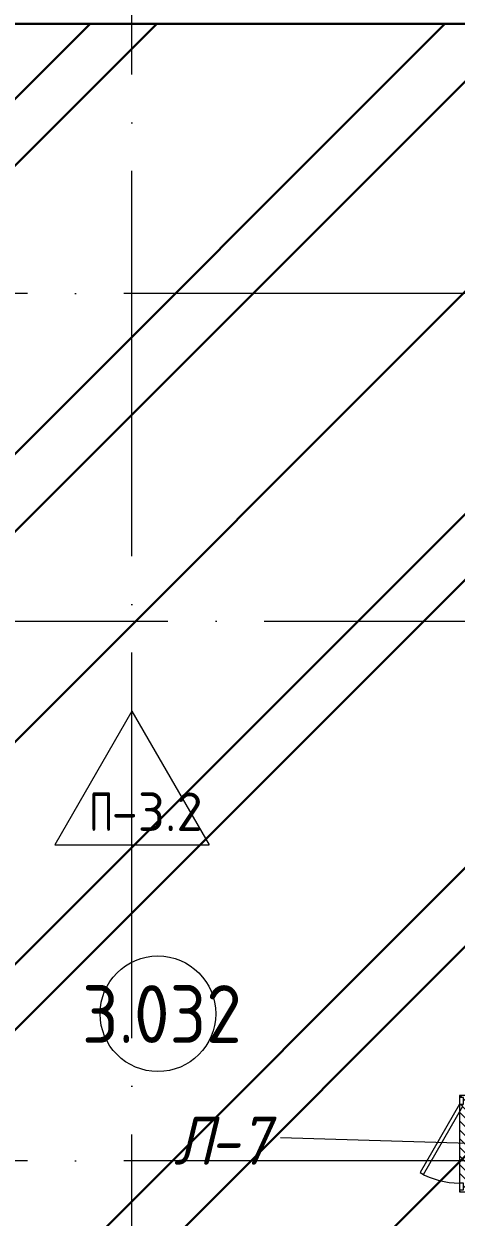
# Model space of a CAD drawing. Header units: millimetres. Extents: x -68946 to 690821, y -552984 to 293768.
# Drawn here: x 161992 to 164235, y -245723 to -239531 of the extents above; entities that cross this region are included whole.
import ezdxf

# ---------------------------------------------------------------- set-up
doc = ezdxf.new("R2010")
doc.units = ezdxf.units.MM
doc.linetypes.add('ADSK_Линия сетки', pattern=[2500, 2000, -250, 0, -250])
for name, color, linetype, lineweight in [('1.2) Стяжка 6 вып.', 30, 'Continuous', 30), ('1.3) Звуко-изол           6 вып.', 90, 'Continuous', 30), ('1.4) Стяжка 6 вып.', 30, 'Continuous', 30), ('A-AREA-____-IDEN', 250, 'Continuous', 9), ('A-DETL-GENF-OTLN', 250, 'Continuous', 5), ('A-DOOR-____-IDEN', 250, 'Continuous', 9), ('A-DOOR-____-MCUT', 250, 'Continuous', 5), ('A-DOOR-____-OTLN', 250, 'Continuous', 5), ('A-FLOR-____-IDEN', 250, 'Continuous', 9), ('S-GRID-____-OTLN', 250, 'Continuous', 9)]:
    doc.layers.add(name, color=color, linetype=linetype, lineweight=lineweight)
doc.styles.add('ISOCPEUR_1', font='isocpeur.ttf', dxfattribs={"width": 0.9, "height": 250})
doc.styles.add('ISOCPEUR_2', font='isocpeur.ttf', dxfattribs={"height": 160})
doc.styles.add('ISOCPEUR_I', font='isocpeui.ttf', dxfattribs={"width": 0.9, "height": 12.5})

# ---------------------------------------------------------------- blocks, each defined once
blk = doc.blocks.new('АР_Люк - ЛРС_ВК_500х400_наружный_NCS S 1000-N-V206-АР1_Маркировочный план 3 этажа секция 2_3')
at = {"layer": 'A-DOOR-____-OTLN'}
h = blk.add_hatch(dxfattribs=at)
h.set_pattern_fill('FP_144', color=256, style=0, pattern_type=2)
h.set_pattern_definition([(45, (125, 0), (-22.6274, 22.6274), [])])
h.paths.add_polyline_path([(340.1, 43), (330, 41), (330, 43)])
h.paths.add_polyline_path([(-125, -50), (375, -50), (375, 50), (365, 50), (365, 30), (330, 30), (330, 40), (356.8, 40), (356.1, 43), (340.1, 43), (355.5, 46.1), (354.6, 50), (330, 50), (320, 32.7), (290, 50), (-80, 50), (-80, 30), (-115, 30), (-115, 50), (-125, 50), (-125, -50)])
at = {"layer": 'A-DETL-GENF-OTLN', "lineweight": 5}
for p, q in [((375, 50), (-125, 50)), ((-125, 50), (-125, -50)), ((375, -50), (375, 50)), ((-125, -50), (375, -50))]:
    blk.add_line(p, q, dxfattribs=at)
at = {"layer": 'A-DOOR-____-MCUT', "lineweight": 5}
for p, q in [((-25.1, 255), (-35.1, 237.7)), ((330, 50), (-25.1, 255)), ((-35.1, 237.7), (320, 32.7)), ((-80, 50), (-115, 50)), ((-115, 50), (-115, 30)), ((-115, 30), (-80, 30)), ((-80, 30), (-80, 50)), ((320, 32.7), (330, 50)), ((365, 50), (330, 50)), ((330, 50), (330, 30)), ((330, 30), (365, 30)), ((365, 30), (365, 50))]:
    blk.add_line(p, q, dxfattribs=at)
blk.add_arc((330, 50), 410, 150, 180, dxfattribs=at)
at = {"layer": 'A-DOOR-____-OTLN'}
blk.add_line((330, 50), (-25.1, 255), dxfattribs=at)
blk = doc.blocks.new('AAR_СКБ_Марка_Помещения_мал - Номер-28977439-АР1_Маркировочный план 3 этажа секция 2_3')
at = {"layer": 'A-AREA-____-IDEN'}
blk.add_circle((-0.028, 0), 3, dxfattribs=at)
blk = doc.blocks.new('AAR_СКБ_Марка_Перекрытия - Марка пола-17325028-АР1_Маркировочный план 3 этажа секция 2_3')
at = {"layer": 'A-FLOR-____-IDEN'}
for p, q in [((0, 6.932), (-4.002, 0)), ((0, 6.932), (4.002, 0)), ((-4.002, 0), (4.002, 0))]:
    blk.add_line(p, q, dxfattribs=at)

msp = doc.modelspace()

# ---------------------------------------------------------------- hatches: boundary and pattern name
at = {"layer": '1.2) Стяжка 6 вып.', "lineweight": 30}
h = msp.add_hatch(dxfattribs=at)
h.set_pattern_fill('ANSI31', color=256, scale=333)
h.paths.add_polyline_path([(160752.8838, -248130.9286), (164352.8838, -248130.9286), (164352.8838, -239530.9292), (160752.8838, -239530.9292)], flags=17)
at = {"layer": '1.3) Звуко-изол           6 вып.', "lineweight": 30}
h = msp.add_hatch(dxfattribs=at)
h.set_pattern_fill('ANSI31', color=256, scale=500)
h.paths.add_polyline_path([(160752.8838, -248130.9286), (164352.8838, -248130.9286), (164352.8838, -239530.9292), (160752.8838, -239530.9292)], flags=17)
at = {"layer": '1.4) Стяжка 6 вып.', "lineweight": 30}
h = msp.add_hatch(dxfattribs=at)
h.set_pattern_fill('ANSI32', color=256, scale=333)
h.paths.add_polyline_path([(160752.8838, -248130.9286), (164352.8838, -248130.9286), (164352.8838, -239530.9292), (160752.8838, -239530.9292)], flags=17)

# ---------------------------------------------------------------- linework, layer by layer
at = {"layer": '1.2) Стяжка 6 вып.', "lineweight": 30}
msp.add_lwpolyline([(160752.8838, -248130.9286), (164352.8838, -248130.9286), (164352.8838, -239530.9292), (160752.8838, -239530.9292)], close=True, dxfattribs=at)
at = {"layer": 'A-DOOR-____-IDEN'}
msp.add_line((164302.9057, -245342.0732), (163324.1097, -245312.5497), dxfattribs=at)
at = {"layer": 'S-GRID-____-OTLN', "linetype": 'ADSK_Линия сетки'}
for p, q in [((162552.9057, -262294.7691), (162552.9057, -197353.9241)), ((184510.8783, -240930.9286), (127372.9057, -240930.9286)), ((93236.8325, -242630.9286), (181888.5828, -242630.9286)), ((184510.8783, -245430.9286), (127372.9057, -245430.9286))]:
    msp.add_line(p, q, dxfattribs=at)

# ---------------------------------------------------------------- block references
at = {"layer": 'A-AREA-____-IDEN', "xscale": 99.99999999999993, "yscale": 99.99999999999993, "zscale": 99.99999999999993}
msp.add_blockref('AAR_СКБ_Марка_Помещения_мал - Номер-28977439-АР1_Маркировочный план 3 этажа секция 2_3', (162690.3293, -244668.0897), dxfattribs=at)
at = {"layer": 'A-DOOR-____-OTLN', "rotation": 90}
msp.add_blockref('АР_Люк - ЛРС_ВК_500х400_наружный_NCS S 1000-N-V206-АР1_Маркировочный план 3 этажа секция 2_3', (164302.9057, -245467.0732), dxfattribs=at)
at = {"layer": 'A-FLOR-____-IDEN', "xscale": 99.99999999999993, "yscale": 99.99999999999993, "zscale": 99.99999999999993}
msp.add_blockref('AAR_СКБ_Марка_Перекрытия - Марка пола-17325028-АР1_Маркировочный план 3 этажа секция 2_3', (162552.8948, -243790.9283), dxfattribs=at)

# ---------------------------------------------------------------- texts
at = {"layer": 'A-AREA-____-IDEN', "insert": (162293.5901, -244519.4299), "char_height": 300, "width": 654.177, "attachment_point": 1, "style": 'ISOCPEUR_1'}
msp.add_mtext('3.032', dxfattribs=at)
at = {"layer": 'A-DOOR-____-IDEN', "char_height": 250, "attachment_point": 1, "style": 'ISOCPEUR_I'}
for s, insert, width in [('\\fISOCPEUR|b0|i1|c204|p34|;\\W.9;Л', (162770.5483, -245201.1955), 223.670812), ('-7', (162955.0952, -245201.1955), 404.0505)]:
    msp.add_mtext(s, dxfattribs=dict(at, insert=insert, width=width))
at = {"layer": 'A-FLOR-____-IDEN', "char_height": 200, "attachment_point": 1, "style": 'ISOCPEUR_2'}
for s, insert, width in [('\\fISOCPEUR|b0|i0|c204|p34|;\\W.7;П', (162331.5598, -243519.5425), 140.295312), ('-3.2', (162447.315, -243519.5425), 420.885937)]:
    msp.add_mtext(s, dxfattribs=dict(at, insert=insert, width=width))

doc.saveas('drawing.dxf')
